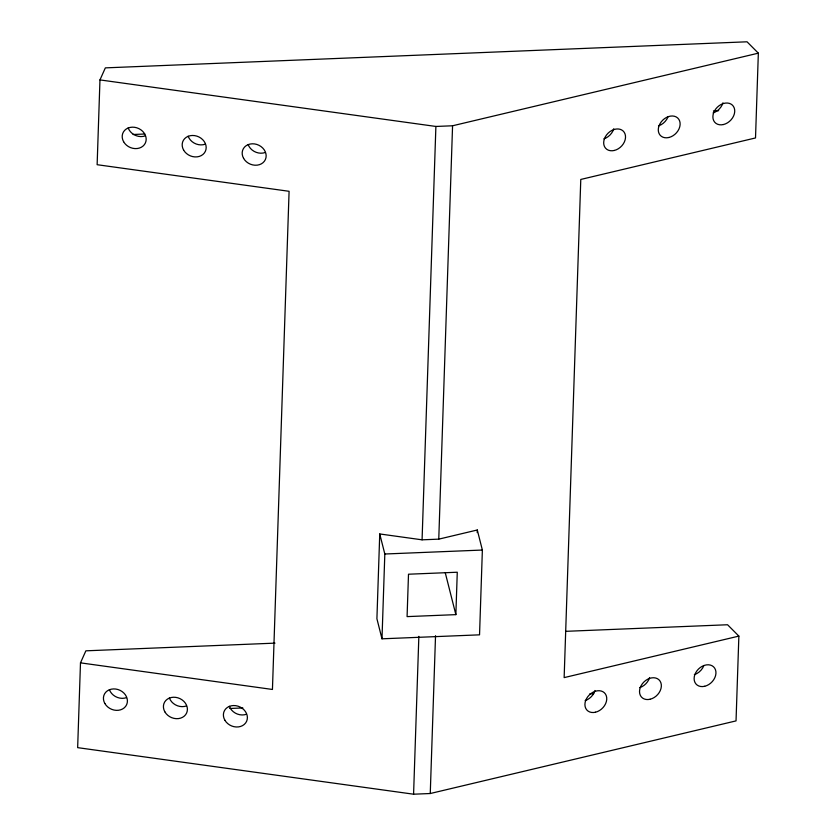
<?xml version="1.0" encoding="UTF-8"?>
<svg xmlns="http://www.w3.org/2000/svg" width="836" height="836" viewBox="0 0 836 836"><rect width="100%" height="100%" fill="white"/><g stroke="black" fill="none" stroke-linecap="round" stroke-linejoin="round"><path stroke-width="1.25" d="M274.992 643.135L85.868 650.826L80.486 662.854L77.654 747.645L413.58 794.2L430.258 793.521L736.035 720.893L738.867 636.102L727.56 624.753L565.836 631.326M738.867 636.102L564.143 677.609L580.78 179.447L755.514 137.95L758.346 53.159L747.039 41.8L105.346 67.873L99.965 79.911L97.133 164.702L289.089 191.298L272.442 689.46L80.486 662.854M379.743 533.953L376.911 618.745L381.989 638.808L479.54 634.837L482.372 550.046L477.293 529.993L438.764 539.147L422.075 539.826L379.743 533.953L384.821 554.007L381.989 638.808M413.58 794.2L418.857 636.353M422.075 539.826L435.89 126.455L99.965 79.911M430.258 793.521L435.535 635.673M438.764 539.147L452.569 125.776L758.346 53.159M455.86 614.638L457.271 572.232L408.501 574.217L407.08 616.613L455.86 614.638L445.295 572.869M477.21 532.605L477.293 529.993M133.081 134.491L144.816 134.011M713.474 110.906L718.688 110.697M435.89 126.455L452.569 125.776M384.821 554.007L482.372 550.046M229.827 708.479L242.868 707.956M589.798 693.859L593.706 693.702M246.463 714.247A12.3 10.387 24.1 0 1 229.377 706.295M186.48 705.929A12.3 10.387 24.1 0 1 169.394 697.987M126.497 697.621A12.3 10.387 24.1 0 1 109.401 689.669M145.265 135.871A12.3 10.387 24.1 0 1 128.18 127.918M205.248 144.179A12.3 10.387 24.1 0 1 188.163 136.226M265.231 152.497A12.3 10.387 24.1 0 1 248.146 144.544M594.992 690.505A12.3 9.332 -44.9 0 1 585.137 700.599M703.881 665.519A12.3 9.332 -44.9 0 1 694.34 674.662M649.593 677.536A12.3 9.332 -44.9 0 1 639.739 687.631M613.76 128.754A12.3 9.332 -44.9 0 1 603.905 138.849M668.048 116.727A12.3 9.332 -44.9 0 1 658.507 125.881M722.973 102.818A12.3 9.332 -44.9 0 1 713.108 112.912M224.821 720.13A12.3 10.387 24.1 0 0 245.606 723.004A12.3 10.387 24.1 0 0 235.742 705.668A12.3 10.387 24.1 0 0 224.821 720.13M164.838 711.812A12.3 10.387 24.1 0 0 185.623 714.696A12.3 10.387 24.1 0 0 175.759 697.36A12.3 10.387 24.1 0 0 164.838 711.812M104.855 703.504A12.3 10.387 24.1 0 0 125.63 706.378A12.3 10.387 24.1 0 0 115.776 689.042A12.3 10.387 24.1 0 0 104.855 703.504M183.606 150.062A12.3 10.387 24.1 0 0 204.392 152.946A12.3 10.387 24.1 0 0 194.527 135.599A12.3 10.387 24.1 0 0 183.606 150.062M595.483 712.22A12.3 9.332 -44.9 0 0 605.473 694.079A12.3 9.332 -44.9 0 0 586.558 698.572A12.3 9.332 -44.9 0 0 595.483 712.22M704.685 686.283A12.3 9.332 -44.9 0 0 714.675 668.142A12.3 9.332 -44.9 0 0 695.761 672.635A12.3 9.332 -44.9 0 0 704.685 686.283M650.084 699.251A12.3 9.332 -44.9 0 0 660.074 681.11A12.3 9.332 -44.9 0 0 641.16 685.604A12.3 9.332 -44.9 0 0 650.084 699.251M723.453 124.533A12.3 9.332 -44.9 0 0 733.444 106.381A12.3 9.332 -44.9 0 0 714.529 110.874A12.3 9.332 -44.9 0 0 723.453 124.533M668.852 137.501A12.3 9.332 -44.9 0 0 678.842 119.349A12.3 9.332 -44.9 0 0 659.928 123.843A12.3 9.332 -44.9 0 0 668.852 137.501M123.623 141.754A12.3 10.387 24.1 0 0 144.398 144.628A12.3 10.387 24.1 0 0 134.544 127.291A12.3 10.387 24.1 0 0 123.623 141.754M243.6 158.37A12.3 10.387 24.1 0 0 264.375 161.254A12.3 10.387 24.1 0 0 254.52 143.917A12.3 10.387 24.1 0 0 243.6 158.37M614.251 150.47A12.3 9.332 -44.9 0 0 624.241 132.318A12.3 9.332 -44.9 0 0 605.327 136.811A12.3 9.332 -44.9 0 0 614.251 150.47"/></g></svg>
